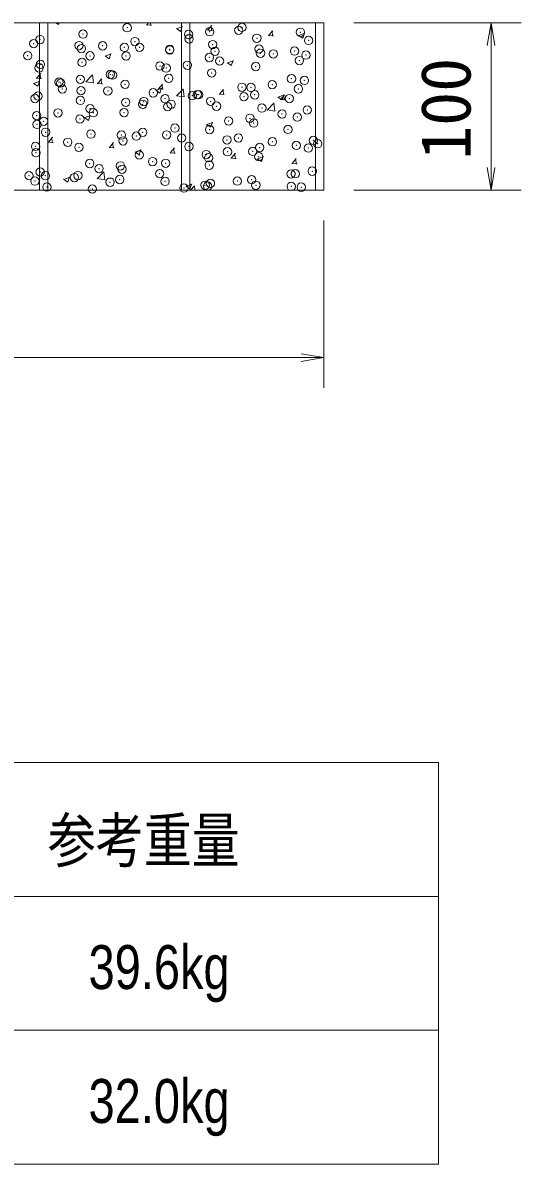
# Model space of a CAD drawing. Units: millimetres, scale not verified. Extents: x 1702 to 43752, y 1233 to 30933.
# Drawn here: x 21238 to 22728, y 5283 to 8692 of the extents above; entities that cross this region are included whole.
import ezdxf
from ezdxf.enums import TextEntityAlignment as Align

# ---------------------------------------------------------------- set-up
doc = ezdxf.new("R2010")
doc.units = ezdxf.units.MM
doc.header["$LTSCALE"] = 50
doc.header["$PDMODE"] = 32
doc.header["$PDSIZE"] = 25
doc.layers.add('D-STR-DIM', color=7, linetype='Continuous', lineweight=13)
doc.layers.add('D-STR-STR（BLOCK）', color=1, linetype='Continuous', lineweight=13)
doc.styles.add('游ゴシック', font='')
doc.styles.add('ＭＳ ゴシック', font='')
doc.styles.get('游ゴシック').set_extended_font_data('游ゴシック')
doc.styles.get('ＭＳ ゴシック').set_extended_font_data('MS Gothic')

msp = doc.modelspace()

# ---------------------------------------------------------------- linework, layer by layer
at = {"layer": 'D-STR-DIM'}
for p, q in [((22227.69, 8691.86), (22727.69, 8691.86)), ((22626.44, 8624.36), (22637.69, 8691.86)), ((22648.94, 8624.36), (22637.69, 8691.86)), ((22637.69, 8691.86), (22637.69, 8624.36)), ((22637.69, 8624.36), (22637.69, 8259.36)), ((22626.44, 8259.36), (22637.69, 8191.86)), ((22648.94, 8259.36), (22637.69, 8191.86)), ((22637.69, 8191.86), (22637.69, 8259.36)), ((22227.69, 8191.86), (22727.69, 8191.86)), ((22137.69, 8101.86), (22137.69, 7601.86)), ((19705.19, 7691.86), (22070.19, 7691.86)), ((22070.19, 7703.11), (22137.69, 7691.86)), ((22070.19, 7680.61), (22137.69, 7691.86)), ((22137.69, 7691.86), (22070.19, 7691.86)), ((19277.28, 6482.52), (22480.09, 6482.52)), ((22480.09, 6482.52), (22480.09, 5282.52)), ((19277.28, 6082.52), (22480.09, 6082.52)), ((19277.28, 5682.52), (22480.09, 5682.52)), ((19277.28, 5282.52), (22480.09, 5282.52))]:
    msp.add_line(p, q, dxfattribs=at)
at = {"layer": 'D-STR-STR（BLOCK）'}
for p, q in [((22137.69, 8691.86), (19637.69, 8691.86)), ((21287.69, 8691.86), (21287.69, 8191.86)), ((21312.69, 8691.86), (21312.69, 8191.86)), ((21337.06, 8691.86), (21344.86, 8686.59)), ((21344.64, 8686.68), (21346.38, 8691.86)), ((21607.67, 8685.8), (21622.85, 8684.47)), ((21608.53, 8685.55), (21613.82, 8691.86)), ((21621.07, 8683.71), (21619.56, 8691.86)), ((21697.26, 8674.77), (21709.89, 8666.25)), ((21698.01, 8674.15), (21715.79, 8680.98)), ((21709.67, 8666.34), (21714.82, 8681.69)), ((21712.69, 8691.86), (21712.69, 8191.86)), ((21737.69, 8691.86), (21737.69, 8191.86)), ((21789.85, 8669.86), (21805.04, 8668.53)), ((21790.71, 8669.61), (21802.96, 8684.2)), ((21803.25, 8667.77), (21800.31, 8683.7)), ((21972.9, 8653.67), (21985.14, 8668.27)), ((21985.43, 8651.83), (21982.5, 8667.76)), ((22063.04, 8653.81), (22080.82, 8660.63)), ((22074.7, 8645.99), (22079.85, 8661.34)), ((22112.69, 8691.86), (22112.69, 8191.86)), ((22137.69, 8691.86), (22137.69, 8191.86)), ((21972.04, 8653.92), (21987.22, 8652.59)), ((22062.29, 8654.43), (22074.92, 8645.91)), ((21483.84, 8592.85), (21496.48, 8584.33)), ((21484.59, 8592.23), (21502.37, 8599.05)), ((21496.25, 8584.41), (21501.4, 8599.76)), ((21848.87, 8572.51), (21861.51, 8563.99)), ((21849.62, 8571.88), (21867.41, 8578.71)), ((21861.28, 8564.07), (21866.44, 8579.42)), ((21278.54, 8526.62), (21293.73, 8525.29)), ((21279.4, 8526.37), (21291.65, 8540.97)), ((21291.94, 8524.54), (21289, 8540.46)), ((21426.7, 8515.55), (21446.48, 8536.17)), ((21449.26, 8512.52), (21446.45, 8536.64)), ((21461.59, 8510.43), (21473.83, 8525.03)), ((21474.12, 8508.6), (21471.19, 8524.52)), ((21270.42, 8510.93), (21283.06, 8502.4)), ((21271.17, 8510.3), (21288.96, 8517.13)), ((21282.84, 8502.49), (21287.99, 8517.84)), ((21426.39, 8515.84), (21448.98, 8512.34)), ((21460.73, 8510.68), (21475.91, 8509.35)), ((21635.46, 8490.58), (21648.09, 8482.06)), ((21636.2, 8489.96), (21653.99, 8496.79)), ((21642.91, 8494.74), (21658.09, 8493.41)), ((21643.77, 8494.49), (21656.02, 8509.09)), ((21647.87, 8482.15), (21653.02, 8497.5)), ((21656.31, 8492.66), (21653.37, 8508.58)), ((21697.78, 8473.5), (21717.56, 8494.12)), ((21720.34, 8470.48), (21717.53, 8494.6)), ((21825.96, 8478.55), (21838.2, 8493.15)), ((21838.49, 8476.72), (21835.55, 8492.64)), ((21697.47, 8473.8), (21720.06, 8470.3)), ((21825.1, 8478.8), (21840.28, 8477.47)), ((22000.49, 8470.24), (22013.12, 8461.72)), ((22001.24, 8469.62), (22019.02, 8476.44)), ((22007.28, 8462.86), (22022.46, 8461.53)), ((22008.14, 8462.62), (22020.39, 8477.21)), ((22012.9, 8461.81), (22018.05, 8477.16)), ((22020.67, 8460.78), (22017.74, 8476.7)), ((21968.55, 8431.76), (21991.14, 8428.25)), ((21968.86, 8431.46), (21988.64, 8452.08)), ((21991.42, 8428.44), (21988.61, 8452.56)), ((21422.04, 8408.66), (21434.67, 8400.14)), ((21422.79, 8408.04), (21440.57, 8414.86)), ((21434.45, 8400.23), (21439.6, 8415.58)), ((21787.07, 8388.32), (21799.7, 8379.8)), ((21787.82, 8387.69), (21805.6, 8394.52)), ((21799.48, 8379.88), (21804.63, 8395.23)), ((21313.79, 8335.56), (21328.97, 8334.23)), ((21314.65, 8335.32), (21326.89, 8349.91)), ((21327.18, 8333.48), (21324.24, 8349.4)), ((21495.97, 8319.62), (21511.15, 8318.29)), ((21496.83, 8319.38), (21509.08, 8333.97)), ((21509.36, 8317.54), (21506.43, 8333.46)), ((21573.65, 8306.4), (21586.29, 8297.87)), ((21574.4, 8305.77), (21592.19, 8312.6)), ((21586.07, 8297.96), (21591.22, 8313.31)), ((21678.15, 8303.68), (21693.34, 8302.35)), ((21679.02, 8303.44), (21691.26, 8318.03)), ((21691.55, 8301.6), (21688.61, 8317.52)), ((21860.34, 8287.74), (21875.52, 8286.42)), ((21861.2, 8287.5), (21873.45, 8302.09)), ((21873.73, 8285.66), (21870.79, 8301.58)), ((21938.68, 8286.05), (21951.32, 8277.53)), ((21939.43, 8285.43), (21957.22, 8292.26)), ((21951.1, 8277.62), (21956.25, 8292.97)), ((22043.39, 8271.56), (22055.63, 8286.15)), ((22055.92, 8269.72), (22052.98, 8285.64)), ((22042.52, 8271.8), (22057.7, 8270.48)), ((21360.24, 8224.47), (21372.87, 8215.95)), ((21360.99, 8223.85), (21378.77, 8230.68)), ((21372.65, 8216.04), (21377.8, 8231.39)), ((21460.06, 8226.37), (21482.65, 8222.87)), ((21460.37, 8226.08), (21480.16, 8246.7)), ((21482.93, 8223.05), (21480.13, 8247.18)), ((19637.69, 8191.86), (22137.69, 8191.86)), ((21725.27, 8204.13), (21737.9, 8195.61)), ((21726.02, 8203.51), (21743.8, 8210.33)), ((21737.68, 8195.7), (21742.83, 8211.05)), ((21738.96, 8191.86), (21751.24, 8204.65)), ((21752.75, 8191.86), (21751.2, 8205.13))]:
    msp.add_line(p, q, dxfattribs=at)
for p in [(21418.13, 8658.24), (21550.05, 8677.28), (21733.44, 8656.96), (21797.02, 8665.33), (21883.3, 8669.52), (21893.22, 8677.99), (22068.01, 8663.8), (21270.55, 8629.73), (21289.83, 8641.98), (21406.14, 8624.01), (21413.24, 8614.8), (21476.83, 8623.17), (21541.73, 8618.28), (21573.02, 8635.84), (21587.04, 8618.67), (21735.17, 8644.09), (21805.67, 8626.87), (21937.6, 8645.92), (21944.16, 8613.75), (22092.29, 8639.18), (21252.83, 8593.68), (21438.92, 8593.24), (21546.96, 8592.73), (21677.32, 8612.55), (21677.38, 8610.61), (21796.04, 8588.32), (21812.91, 8606.82), (21948.5, 8601.09), (21986.82, 8598.93), (22050.4, 8607.3), (22064.92, 8579.25), (22084.1, 8595.36), (21286.74, 8557.42), (21290.79, 8567.81), (21415.04, 8573.68), (21647.91, 8562.9), (21666.62, 8556.78), (21730.2, 8565.15), (21826.4, 8577.81), (21934.51, 8561.36), (21346.42, 8514.62), (21351.65, 8512.04), (21410.01, 8522.99), (21499.78, 8537.47), (21506.2, 8535.66), (21674.29, 8526.06), (21802.58, 8542.32), (22041.17, 8524.86), (22079.78, 8519.79), (21356.68, 8494.21), (21411.95, 8489.13), (21492.27, 8488.48), (21543.87, 8508.17), (21627.86, 8482.75), (21759.58, 8477.63), (21763.45, 8477.03), (21893.04, 8499.43), (21920, 8498.75), (21931.42, 8476.81), (21983.58, 8507.12), (22061.83, 8494.69), (21274.65, 8465.82), (21283.65, 8472.87), (21410.24, 8460.09), (21545.83, 8454.36), (21596.78, 8448.58), (21599.8, 8456.6), (21663.38, 8464.97), (21681.42, 8448.64), (21744.91, 8474.01), (21799.5, 8457.76), (21817.01, 8442.91), (21899.04, 8471.3), (22034.63, 8465.57), (21279.6, 8414.44), (21343.19, 8422.81), (21439.38, 8435.48), (21448.65, 8423.16), (21540.79, 8423.62), (21671.2, 8441.5), (21952.6, 8437.18), (22012.96, 8419.61), (22058.74, 8410.14), (22088.19, 8431.45), (21280.56, 8388.31), (21300.52, 8397.73), (21408.86, 8404.57), (21692.76, 8377.45), (21853.18, 8398.57), (21916.76, 8406.94), (21928.33, 8392.25), (21306.15, 8365.1), (21441.74, 8359.37), (21532.98, 8356.42), (21577.33, 8353.64), (21596.56, 8364.79), (21668.11, 8356.95), (21712.92, 8347.91), (21796.41, 8373.21), (21848.51, 8342.19), (21882.55, 8347.88), (22030.68, 8373.31), (22106.55, 8340.55), (21276.37, 8322.63), (21372.56, 8335.3), (21405.77, 8320.02), (21537.7, 8339.06), (21734.42, 8322.46), (21849.94, 8306.76), (21925.24, 8307.7), (21946.14, 8319.43), (21984.1, 8336.46), (22055.66, 8325.58), (22091.55, 8317.54), (22119.69, 8330.73), (21277.48, 8303.76), (21586.3, 8297.03), (21625.94, 8277.27), (21665.02, 8272.39), (21786.36, 8298.39), (21793.32, 8288.65), (21943.42, 8292.11), (21290.04, 8246.18), (21438.17, 8271.6), (21466.16, 8256.24), (21529.74, 8264.61), (21534.61, 8254.51), (21647.16, 8241.26), (21795.29, 8266.69), (22039.73, 8240.37), (22052.57, 8241.03), (22103.32, 8248.74), (21256.69, 8235.31), (21274.39, 8219.2), (21305.74, 8235.12), (21392.28, 8229.58), (21402.68, 8235.46), (21499.03, 8215.83), (21527.87, 8223.85), (21663.46, 8218.12), (21783.12, 8206.58), (21790.23, 8204.1), (21799.05, 8212.39), (21879.32, 8219.25), (21922.15, 8223.14), (21934.64, 8206.66), (21310.24, 8201.19), (21445.83, 8195.46), (21719.54, 8198.21), (22040.42, 8203.22), (22070.23, 8200.94)]:
    msp.add_point(p, dxfattribs=at)

# ---------------------------------------------------------------- texts
at = {"layer": 'D-STR-DIM', "style": 'ＭＳ ゴシック'}
msp.add_text('100', height=149.5, rotation=90, dxfattribs=at).set_placement((22621.37, 8282.36), align=Align.BOTTOM_LEFT)
at = {"layer": 'D-STR-DIM', "style": '游ゴシック', "width": 0.8}
for s, p in [('参考重量', (21313.03, 6144.97)), ('39.6kg', (21434.59, 5766.23)), ('32.0kg', (21434.59, 5366.23))]:
    msp.add_text(s, height=131.3, dxfattribs=at).set_placement(p, align=Align.BOTTOM_LEFT)

doc.saveas('drawing.dxf')
